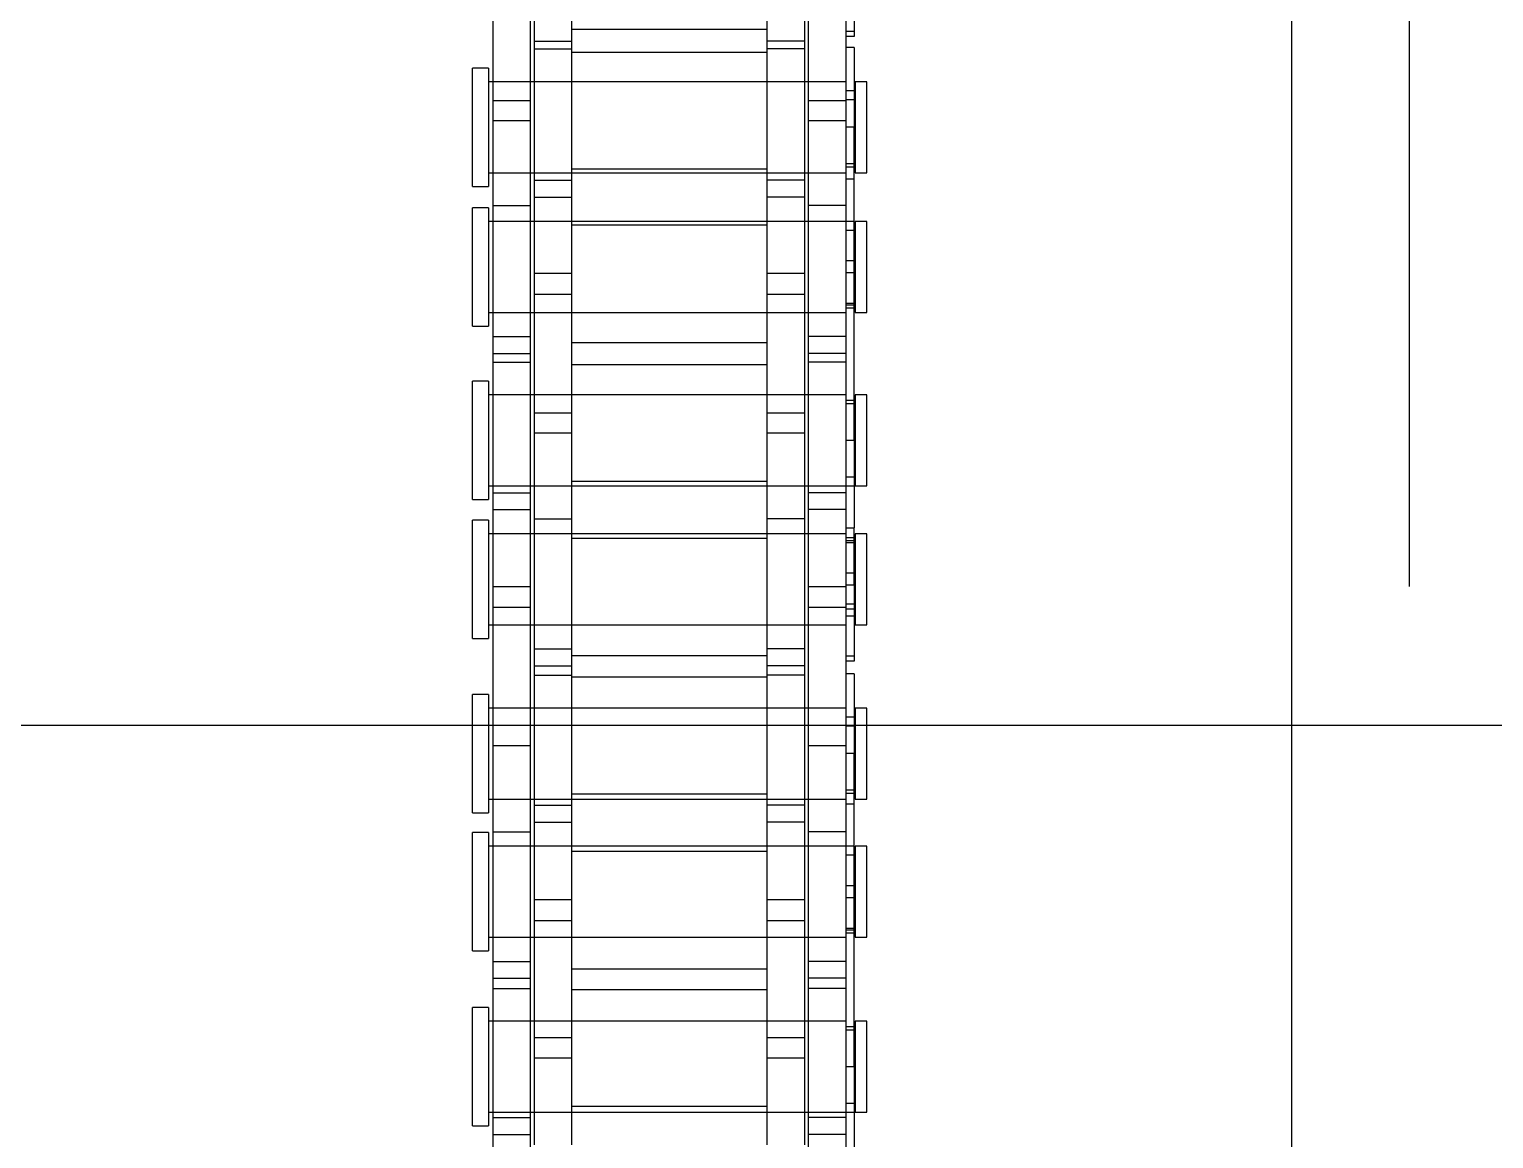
# Model space of a CAD drawing. Header units: metres. Extents: x 0 to 63075, y 0 to 44550.
# Drawn here: x 14186.2 to 14245.6, y 24816.8 to 24861.8 of the extents above; entities that cross this region are included whole.
import ezdxf

# ---------------------------------------------------------------- set-up
doc = ezdxf.new("R2010")
doc.units = ezdxf.units.M
doc.header["$LTSCALE"] = 75
doc.linetypes.add('HIDDEN2', pattern=[4.7625, 3.175, -1.5875])
for name, color, linetype in [('SDM', 7, 'Continuous'), ('SL1', 8, 'Continuous'), ('SL4', 4, 'Continuous'), ('ST1', 7, 'HIDDEN2')]:
    doc.layers.add(name, color=color, linetype=linetype)

# ---------------------------------------------------------------- blocks, each defined once
blk = doc.blocks.new('A$Ca548c4ee')
at = {"layer": 'SL1'}
blk.add_line((6102.121, 2165.219), (5522.121, 2165.219), dxfattribs=at)
blk.add_ellipse((5926.647, 2446.586), major_axis=(0, 241.3), ratio=0.965926, start_param=0.776095, end_param=3.976762, dxfattribs=at)
blk = doc.blocks.new('A$Ca53c419a')
at = {"layer": 'SL4'}
blk.add_line((215, 215.76), (1004.763, 215.76), dxfattribs=at)
at = {"layer": 'ST1'}
for p, q in [((387.579, 249), (392.376, 249)), ((387.579, 249), (387.579, 248.341)), ((392.376, 248.341), (392.376, 249)), ((394.675, 249), (399.472, 249)), ((394.675, 249), (394.675, 248.341)), ((399.472, 248.341), (399.472, 249)), ((400.279, 249), (405.076, 249)), ((400.279, 249), (400.279, 248.341)), ((405.076, 248.341), (405.076, 249)), ((407.345, 249), (412.142, 249)), ((407.345, 249), (407.345, 248.341)), ((412.142, 248.341), (412.142, 249)), ((412.979, 249), (417.776, 249)), ((412.979, 249), (412.979, 248.341)), ((417.776, 248.341), (417.776, 249)), ((420.015, 249), (424.812, 249)), ((420.015, 249), (420.015, 248.341)), ((424.812, 248.341), (424.812, 249)), ((425.679, 249), (430.476, 249)), ((425.679, 249), (425.679, 248.341)), ((430.476, 248.341), (430.476, 249)), ((392.376, 248.341), (387.579, 248.341)), ((388.132, 248.341), (388.132, 233.843)), ((391.822, 233.843), (391.822, 248.341)), ((399.472, 248.341), (394.675, 248.341)), ((395.229, 248.341), (395.229, 233.843)), ((398.919, 233.843), (398.919, 248.341)), ((405.076, 248.341), (400.279, 248.341)), ((400.832, 248.341), (400.832, 233.843)), ((404.522, 233.843), (404.522, 248.341)), ((412.142, 248.341), (407.345, 248.341)), ((407.899, 248.341), (407.899, 233.843)), ((411.589, 233.843), (411.589, 248.341)), ((417.776, 248.341), (412.979, 248.341)), ((413.532, 248.341), (413.532, 233.843)), ((417.222, 233.843), (417.222, 248.341)), ((424.812, 248.341), (420.015, 248.341)), ((420.569, 248.341), (420.569, 233.843)), ((424.259, 233.843), (424.259, 248.341)), ((430.476, 248.341), (425.679, 248.341)), ((426.232, 248.341), (426.232, 233.843)), ((429.922, 233.843), (429.922, 248.341)), ((384.057, 248.157), (393.152, 248.157)), ((387.228, 248.157), (387.228, 246.637)), ((387.914, 248.157), (387.914, 246.637)), ((388.132, 248.157), (388.132, 246.637)), ((391.822, 246.637), (391.822, 248.157)), ((393.152, 248.157), (393.152, 246.637)), ((393.152, 248.157), (399.502, 248.157)), ((393.563, 248.157), (393.563, 246.637)), ((394.249, 248.157), (394.249, 246.637)), ((395.229, 248.157), (395.229, 246.637)), ((398.919, 246.637), (398.919, 248.157)), ((399.502, 248.157), (399.502, 246.637)), ((399.502, 248.157), (408.597, 248.157)), ((400.832, 248.157), (400.832, 246.637)), ((402.994, 246.637), (402.994, 248.157)), ((403.824, 248.157), (403.824, 246.637)), ((404.522, 246.637), (404.522, 248.157)), ((407.899, 248.157), (407.899, 246.637)), ((408.597, 248.157), (409.457, 248.157)), ((408.597, 246.637), (408.597, 248.157)), ((409.457, 248.157), (418.552, 248.157)), ((409.457, 248.157), (409.457, 246.637)), ((411.589, 246.637), (411.589, 248.157)), ((412.568, 248.157), (412.568, 246.637)), ((413.254, 248.157), (413.254, 246.637)), ((413.532, 248.157), (413.532, 246.637)), ((417.222, 246.637), (417.222, 248.157)), ((418.552, 248.157), (418.552, 246.637)), ((418.552, 248.157), (424.902, 248.157)), ((418.903, 248.157), (418.903, 246.637)), ((419.589, 248.157), (419.589, 246.637)), ((420.569, 248.157), (420.569, 246.637)), ((424.259, 246.637), (424.259, 248.157)), ((424.902, 248.157), (424.902, 246.637)), ((424.902, 248.157), (433.997, 248.157)), ((426.232, 248.157), (426.232, 246.637)), ((428.334, 246.637), (428.334, 248.157)), ((429.164, 248.157), (429.164, 246.637)), ((429.922, 246.637), (429.922, 248.157)), ((384.057, 246.637), (393.152, 246.637)), ((393.152, 246.637), (399.502, 246.637)), ((399.502, 246.637), (408.597, 246.637)), ((408.597, 246.637), (409.457, 246.637)), ((409.457, 246.637), (418.552, 246.637)), ((418.552, 246.637), (424.902, 246.637)), ((424.902, 246.637), (433.997, 246.637)), ((386.802, 246.485), (395.897, 246.485)), ((388.132, 246.485), (388.132, 244.965)), ((390.324, 244.965), (390.324, 246.485)), ((391.154, 246.485), (391.154, 244.965)), ((391.822, 244.965), (391.822, 246.485)), ((395.229, 246.485), (395.229, 244.965)), ((395.897, 246.485), (396.757, 246.485)), ((395.897, 244.965), (395.897, 246.485)), ((396.757, 246.485), (405.852, 246.485)), ((396.757, 246.485), (396.757, 244.965)), ((398.919, 244.965), (398.919, 246.485)), ((399.898, 246.485), (399.898, 244.965)), ((400.584, 246.485), (400.584, 244.965)), ((400.832, 246.485), (400.832, 244.965)), ((404.522, 244.965), (404.522, 246.485)), ((405.852, 246.485), (405.852, 244.965)), ((405.852, 246.485), (412.202, 246.485)), ((406.233, 246.485), (406.233, 244.965)), ((406.919, 246.485), (406.919, 244.965)), ((407.899, 246.485), (407.899, 244.965)), ((411.589, 244.965), (411.589, 246.485)), ((412.202, 246.485), (412.202, 244.965)), ((412.202, 246.485), (421.297, 246.485)), ((413.532, 246.485), (413.532, 244.965)), ((415.664, 244.965), (415.664, 246.485)), ((416.494, 246.485), (416.494, 244.965)), ((417.222, 244.965), (417.222, 246.485)), ((420.569, 246.485), (420.569, 244.965)), ((421.297, 246.485), (422.157, 246.485)), ((421.297, 244.965), (421.297, 246.485)), ((422.157, 246.485), (431.252, 246.485)), ((422.157, 246.485), (422.157, 244.965)), ((424.259, 244.965), (424.259, 246.485)), ((425.238, 246.485), (425.238, 244.965)), ((425.924, 246.485), (425.924, 244.965)), ((426.232, 246.485), (426.232, 244.965)), ((429.922, 244.965), (429.922, 246.485)), ((431.252, 246.485), (431.252, 244.965)), ((431.252, 246.485), (437.602, 246.485)), ((431.573, 246.485), (431.573, 244.965)), ((386.802, 244.965), (395.897, 244.965)), ((388.132, 244.965), (388.132, 237.035)), ((388.364, 237.035), (388.364, 244.965)), ((391.822, 237.035), (391.822, 244.965)), ((393.114, 244.965), (393.114, 237.035)), ((393.937, 237.035), (393.937, 244.965)), ((395.229, 244.965), (395.229, 237.035)), ((395.897, 244.965), (396.757, 244.965)), ((396.757, 244.965), (405.852, 244.965)), ((398.717, 244.965), (398.717, 237.035)), ((398.919, 237.035), (398.919, 244.965)), ((400.832, 244.965), (400.832, 237.035)), ((401.034, 237.035), (401.034, 244.965)), ((404.522, 237.035), (404.522, 244.965)), ((405.784, 244.965), (405.784, 237.035)), ((405.852, 244.965), (412.202, 244.965)), ((406.637, 237.035), (406.637, 244.965)), ((407.899, 244.965), (407.899, 237.035)), ((411.417, 244.965), (411.417, 237.035)), ((411.589, 237.035), (411.589, 244.965)), ((412.202, 244.965), (421.297, 244.965)), ((413.532, 244.965), (413.532, 237.035)), ((413.704, 237.035), (413.704, 244.965)), ((417.222, 237.035), (417.222, 244.965)), ((418.454, 244.965), (418.454, 237.035)), ((419.337, 237.035), (419.337, 244.965)), ((420.569, 244.965), (420.569, 237.035)), ((421.297, 244.965), (422.157, 244.965)), ((422.157, 244.965), (431.252, 244.965)), ((424.117, 244.965), (424.117, 237.035)), ((424.259, 237.035), (424.259, 244.965)), ((426.232, 244.965), (426.232, 237.035)), ((426.374, 237.035), (426.374, 244.965)), ((429.922, 237.035), (429.922, 244.965)), ((431.124, 244.965), (431.124, 237.035)), ((431.252, 244.965), (437.602, 244.965)), ((432.037, 237.035), (432.037, 244.965)), ((386.802, 237.035), (395.897, 237.035)), ((388.132, 237.035), (388.132, 235.515)), ((390.324, 235.515), (390.324, 237.035)), ((391.154, 237.035), (391.154, 235.515)), ((391.822, 235.515), (391.822, 237.035)), ((395.229, 237.035), (395.229, 235.515)), ((395.897, 237.035), (396.757, 237.035)), ((395.897, 235.515), (395.897, 237.035)), ((396.757, 237.035), (405.852, 237.035)), ((396.757, 237.035), (396.757, 235.515)), ((398.919, 235.515), (398.919, 237.035)), ((399.898, 235.515), (399.898, 237.035)), ((400.584, 235.515), (400.584, 237.035)), ((400.832, 237.035), (400.832, 235.515)), ((404.522, 235.515), (404.522, 237.035)), ((405.852, 235.515), (405.852, 237.035)), ((405.852, 237.035), (412.202, 237.035)), ((406.233, 235.515), (406.233, 237.035)), ((406.919, 235.515), (406.919, 237.035)), ((407.899, 237.035), (407.899, 235.515)), ((411.589, 235.515), (411.589, 237.035)), ((412.202, 235.515), (412.202, 237.035)), ((412.202, 237.035), (421.297, 237.035)), ((413.532, 237.035), (413.532, 235.515)), ((415.664, 235.515), (415.664, 237.035)), ((416.494, 237.035), (416.494, 235.515)), ((417.222, 235.515), (417.222, 237.035)), ((420.569, 237.035), (420.569, 235.515)), ((421.297, 237.035), (422.157, 237.035)), ((421.297, 235.515), (421.297, 237.035)), ((422.157, 237.035), (431.252, 237.035)), ((422.157, 237.035), (422.157, 235.515)), ((424.259, 235.515), (424.259, 237.035)), ((425.238, 235.515), (425.238, 237.035)), ((425.924, 235.515), (425.924, 237.035)), ((426.232, 237.035), (426.232, 235.515)), ((429.922, 235.515), (429.922, 237.035)), ((431.252, 235.515), (431.252, 237.035)), ((431.252, 237.035), (437.602, 237.035)), ((431.573, 235.515), (431.573, 237.035)), ((384.057, 235.363), (393.152, 235.363)), ((386.802, 235.515), (395.897, 235.515)), ((387.228, 233.843), (387.228, 235.363)), ((387.914, 233.843), (387.914, 235.363)), ((388.132, 235.363), (388.132, 233.511)), ((391.822, 233.843), (391.822, 235.363)), ((393.152, 233.843), (393.152, 235.363)), ((393.152, 235.363), (399.502, 235.363)), ((393.563, 233.843), (393.563, 235.363)), ((394.249, 233.843), (394.249, 235.363)), ((395.229, 235.363), (395.229, 233.843)), ((395.897, 235.515), (396.757, 235.515)), ((396.757, 235.515), (405.852, 235.515)), ((398.919, 233.511), (398.919, 235.363)), ((399.502, 233.843), (399.502, 235.363)), ((399.502, 235.363), (408.597, 235.363)), ((400.832, 235.363), (400.832, 233.843)), ((402.994, 233.843), (402.994, 235.363)), ((403.824, 235.363), (403.824, 233.843)), ((404.522, 233.843), (404.522, 235.363)), ((405.852, 235.515), (412.202, 235.515)), ((407.899, 235.363), (407.899, 233.843)), ((408.597, 235.363), (409.457, 235.363)), ((408.597, 233.843), (408.597, 235.363)), ((409.457, 235.363), (418.552, 235.363)), ((409.457, 235.363), (409.457, 233.843)), ((411.589, 233.843), (411.589, 235.363)), ((412.202, 235.515), (421.297, 235.515)), ((412.568, 233.843), (412.568, 235.363)), ((413.254, 233.843), (413.254, 235.363)), ((413.532, 235.363), (413.532, 233.511)), ((417.222, 233.843), (417.222, 235.363)), ((418.552, 233.843), (418.552, 235.363)), ((418.552, 235.363), (424.902, 235.363)), ((418.903, 233.843), (418.903, 235.363)), ((419.589, 233.843), (419.589, 235.363)), ((420.569, 235.363), (420.569, 233.843)), ((421.297, 235.515), (422.157, 235.515)), ((422.157, 235.515), (431.252, 235.515)), ((424.259, 233.511), (424.259, 235.363)), ((424.902, 233.843), (424.902, 235.363)), ((424.902, 235.363), (433.997, 235.363)), ((426.232, 235.363), (426.232, 233.843)), ((428.334, 233.843), (428.334, 235.363)), ((429.164, 235.363), (429.164, 233.843)), ((429.922, 233.843), (429.922, 235.363)), ((431.252, 235.515), (437.602, 235.515)), ((384.057, 233.843), (393.152, 233.843)), ((389.977, 233.511), (386.425, 233.511)), ((391.822, 233.474), (388.132, 233.474)), ((388.132, 233.474), (388.132, 233)), ((388.501, 233.843), (388.501, 233.474)), ((389.977, 233.511), (389.977, 233.843)), ((389.977, 233.511), (402.677, 233.511)), ((391.453, 233.474), (391.453, 233.843)), ((391.596, 233.511), (391.596, 233.843)), ((391.822, 233), (391.822, 233.474)), ((393.152, 233.843), (399.502, 233.843)), ((398.919, 233.474), (395.229, 233.474)), ((395.229, 233.474), (395.229, 233)), ((395.398, 233.511), (395.398, 233.843)), ((395.519, 233.511), (395.519, 233.843)), ((395.598, 233.843), (395.598, 233.474)), ((396.83, 233.511), (396.83, 233.843)), ((397.318, 233.511), (397.318, 233.843)), ((398.55, 233.474), (398.55, 233.843)), ((398.919, 233), (398.919, 233.474)), ((399.502, 233.843), (408.597, 233.843)), ((400.626, 233.511), (400.626, 233.843)), ((404.522, 233.474), (400.832, 233.474)), ((400.832, 233.474), (400.832, 233)), ((401.058, 233.511), (401.058, 233.843)), ((401.201, 233.843), (401.201, 233.474)), ((402.677, 233.511), (402.677, 233.843)), ((405.908, 233.511), (402.677, 233.511)), ((403.784, 233.511), (403.784, 233.843)), ((404.153, 233.474), (404.153, 233.843)), ((404.522, 233), (404.522, 233.474)), ((405.908, 233.511), (405.908, 233.843)), ((406.419, 233.511), (406.419, 233.843)), ((409.5, 233.511), (406.419, 233.511)), ((406.622, 233.511), (406.622, 233.843)), ((411.589, 233.474), (407.899, 233.474)), ((407.899, 233.474), (407.899, 233)), ((408.268, 233.843), (408.268, 233.474)), ((408.538, 233.511), (408.538, 233.843)), ((408.597, 233.843), (409.457, 233.843)), ((408.741, 233.511), (408.741, 233.843)), ((409.457, 233.843), (418.552, 233.843)), ((409.5, 233.511), (409.5, 233.843)), ((409.5, 233.511), (411.825, 233.511)), ((409.988, 233.511), (409.988, 233.843)), ((411.22, 233.474), (411.22, 233.843)), ((411.298, 233.511), (411.298, 233.843)), ((411.42, 233.511), (411.42, 233.843)), ((411.589, 233), (411.589, 233.474)), ((411.825, 233.843), (411.825, 233.511)), ((415.377, 233.511), (411.825, 233.511)), ((417.222, 233.474), (413.532, 233.474)), ((413.532, 233.474), (413.532, 233)), ((413.901, 233.843), (413.901, 233.474)), ((415.377, 233.511), (415.377, 233.843)), ((415.377, 233.511), (428.077, 233.511)), ((416.853, 233.474), (416.853, 233.843)), ((416.996, 233.511), (416.996, 233.843)), ((417.222, 233), (417.222, 233.474)), ((418.552, 233.843), (424.902, 233.843)), ((424.259, 233.474), (420.569, 233.474)), ((420.569, 233.474), (420.569, 233)), ((420.738, 233.511), (420.738, 233.843)), ((420.859, 233.511), (420.859, 233.843)), ((420.938, 233.843), (420.938, 233.474)), ((422.17, 233.511), (422.17, 233.843)), ((422.658, 233.511), (422.658, 233.843)), ((423.89, 233.474), (423.89, 233.843)), ((424.259, 233), (424.259, 233.474)), ((424.902, 233.843), (433.997, 233.843)), ((425.966, 233.511), (425.966, 233.843)), ((429.922, 233.474), (426.232, 233.474)), ((426.232, 233.474), (426.232, 233)), ((426.458, 233.511), (426.458, 233.843)), ((426.601, 233.843), (426.601, 233.474)), ((428.077, 233.511), (428.077, 233.843)), ((431.308, 233.511), (428.077, 233.511)), ((429.184, 233.511), (429.184, 233.843)), ((429.553, 233.474), (429.553, 233.843)), ((429.922, 233), (429.922, 233.474)), ((431.308, 233.511), (431.308, 233.843)), ((431.759, 233.511), (431.759, 233.843)), ((434.84, 233.511), (431.759, 233.511)), ((431.962, 233.511), (431.962, 233.843)), ((388.132, 233), (391.822, 233)), ((395.229, 233), (398.919, 233)), ((400.832, 233), (404.522, 233)), ((407.899, 233), (411.589, 233)), ((413.532, 233), (417.222, 233)), ((420.569, 233), (424.259, 233)), ((426.232, 233), (429.922, 233)), ((215, 215.76), (1004.763, 215.76)), ((1004.763, 210.997), (4.763, 210.997))]:
    blk.add_line(p, q, dxfattribs=at)

msp = doc.modelspace()

# ---------------------------------------------------------------- block references
at = {"layer": 'SDM'}
msp.add_blockref('A$Ca548c4ee', (8259.513, 22668.364), dxfattribs=at)
at = {"layer": 'SDM', "rotation": 90}
msp.add_blockref('A$Ca53c419a', (14453.134, 24429.769), dxfattribs=at)

doc.saveas('drawing.dxf')
